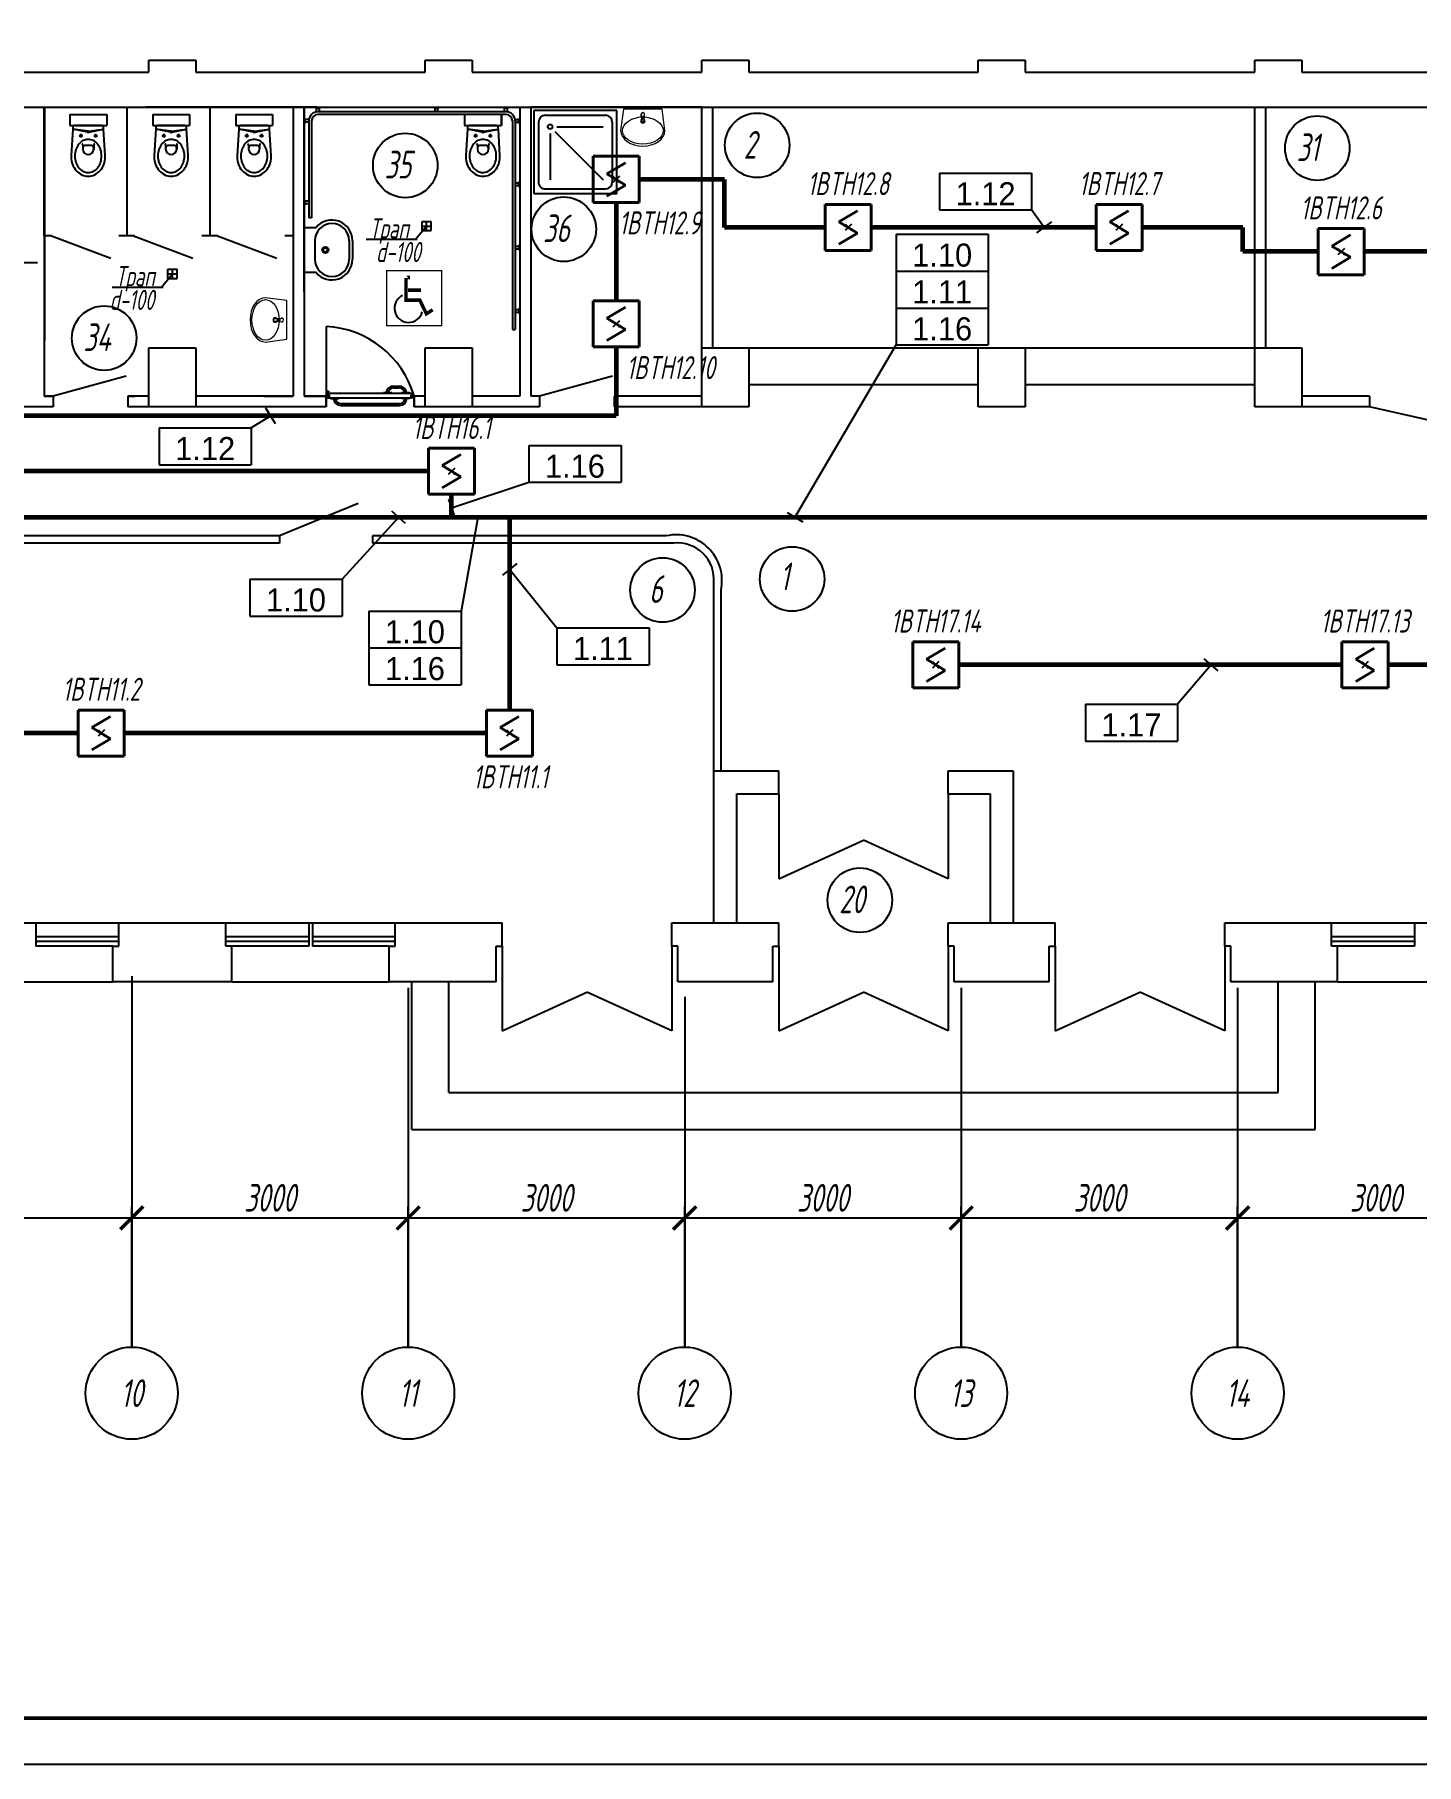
# Model space of a CAD drawing. Extents: x 0 to 1720, y -2086 to 3873.
# Drawn here: x 292.5 to 442.4, y -298 to -110.4 of the extents above; entities that cross this region are included whole.
import ezdxf
from ezdxf.enums import TextEntityAlignment as Align

# ---------------------------------------------------------------- set-up
doc = ezdxf.new("R2010")
doc.units = 0
for name, color, linetype in [('CONTORXXNP----00', 255, 'Continuous'), ('EL_DEVICE_NAME', 7, 'Continuous'), ('FORMAT', 134, 'Continuous'), ('OSI', 5, 'Continuous'), ('PLAN', 2, 'Continuous'), ('SYS_PIN', 7, 'Continuous')]:
    doc.layers.add(name, color=color, linetype=linetype)
doc.layers.add('EL_DEVICE', color=1, linetype='Continuous', lineweight=40)
doc.layers.add('EL_KABLE', color=9, linetype='Continuous', lineweight=60)
doc.styles.add('R2_5', font='romant.shx', dxfattribs={"width": 0.65, "oblique": 12, "height": 2.5})

# ---------------------------------------------------------------- blocks, each defined once
blk = doc.blocks.new('PS_DAT_SMOKE')
at = {"layer": 'EL_DEVICE'}
for p, q in [((-2.5, 2.5), (2.5, 2.5)), ((-2.5, -2.5), (-2.5, 2.5)), ((2.5, 2.5), (2.5, -2.5)), ((1.01, 1.81), (-1.01, 0.61)), ((-1.01, 0.61), (1.01, -0.61)), ((1.01, -0.61), (-1.01, -1.81)), ((2.5, -2.5), (-2.5, -2.5))]:
    blk.add_line(p, q, dxfattribs=at)
blk = doc.blocks.new('CONNECTOR_SQUARE')
at = {"layer": 'SYS_PIN'}
for p, q in [((-0.35, 0.35), (0.35, -0.35)), ((0.35, 0.35), (-0.35, -0.35))]:
    blk.add_line(p, q, dxfattribs=at)
blk = doc.blocks.new('PL_SHOWER_TRAY')
for p, q in [((0.45, 0.9), (-0.45, 0.9)), ((-0.45, 0.9), (-0.45, 0)), ((-0.4, 0.125), (-0.4, 0.775)), ((-0.325, 0.85), (0.325, 0.85)), ((0.4, 0.125), (0.4, 0.775)), ((0.45, 0), (0.45, 0.9)), ((-0.275, 0.25), (-0.275, 0.75)), ((-0.222, 0.228), (0.3, 0.75)), ((-0.45, 0), (0.45, 0)), ((-0.325, 0.05), (0.325, 0.05)), ((-0.2, 0.175), (0.3, 0.175))]:
    blk.add_line(p, q)
blk.add_circle((-0.275, 0.175), 0.025)
for centre, start, end in [((-0.325, 0.775), 90, 180), ((0.325, 0.775), 360, 90), ((-0.325, 0.125), 180, 270), ((0.325, 0.125), 270, 360)]:
    blk.add_arc(centre, 0.075, start, end)
blk = doc.blocks.new('раковина')
at = {"lineweight": 0}
for p, q in [((471040, 84579), (471009, 84347)), ((471459, 84579), (471040, 84579)), ((471040, 84578), (471040, 84578)), ((471067, 84429), (471094, 84451)), ((471094, 84451), (471127, 84470)), ((471127, 84470), (471165, 84483)), ((471165, 84483), (471207, 84492)), ((471207, 84492), (471250, 84495)), ((471231, 84521), (471231, 84525)), ((471233, 84489), (471231, 84521)), ((471236, 84481), (471241, 84439)), ((471239, 84502), (471261, 84502)), ((471239, 84502), (471261, 84502)), ((471239, 84490), (471239, 84502)), ((471250, 84495), (471293, 84492)), ((471259, 84439), (471264, 84481)), ((471261, 84502), (471261, 84490)), ((471267, 84489), (471269, 84521)), ((471269, 84521), (471269, 84525)), ((471293, 84492), (471334, 84483)), ((471334, 84483), (471372, 84470)), ((471372, 84470), (471405, 84451)), ((471405, 84451), (471433, 84429)), ((471489, 84347), (471459, 84579)), ((471459, 84578), (471459, 84578)), ((471009, 84347), (471014, 84314)), ((471014, 84314), (471028, 84283)), ((471028, 84283), (471050, 84253)), ((471029, 84347), (471034, 84376)), ((471034, 84318), (471029, 84347)), ((471034, 84376), (471046, 84404)), ((471046, 84291), (471034, 84318)), ((471046, 84404), (471067, 84429)), ((471067, 84265), (471046, 84291)), ((471050, 84253), (471080, 84228)), ((471094, 84243), (471067, 84265)), ((471433, 84265), (471405, 84243)), ((471420, 84228), (471449, 84253)), ((471433, 84429), (471453, 84404)), ((471453, 84291), (471433, 84265)), ((471449, 84253), (471472, 84283)), ((471453, 84404), (471466, 84376)), ((471466, 84318), (471453, 84291)), ((471466, 84376), (471469, 84347)), ((471469, 84347), (471466, 84318)), ((471472, 84283), (471485, 84314)), ((471485, 84314), (471489, 84347)), ((471080, 84228), (471116, 84207)), ((471127, 84225), (471094, 84243)), ((471116, 84207), (471158, 84191)), ((471165, 84211), (471127, 84225)), ((471158, 84191), (471203, 84182)), ((471207, 84203), (471165, 84211)), ((471203, 84182), (471250, 84179)), ((471250, 84200), (471207, 84203)), ((471293, 84203), (471250, 84200)), ((471250, 84179), (471297, 84182)), ((471334, 84211), (471293, 84203)), ((471297, 84182), (471342, 84191)), ((471372, 84225), (471334, 84211)), ((471342, 84191), (471383, 84207)), ((471405, 84243), (471372, 84225)), ((471383, 84207), (471420, 84228))]:
    blk.add_line(p, q, dxfattribs=at)
for centre, radius, start, end in [((471250, 84452), 24, 0, 180), ((471250, 84452), 24, 180, 0), ((471250, 84522), 20, 339.2856, 200.7144), ((471250, 84522), 19.2, 7.8374, 171.8967), ((471250, 84491), 16.9, 185.1696, 354.8304), ((471250, 84490), 16.9, 185.1696, 354.8304), ((471250, 84490), 10.9, 180, 0), ((471250, 84440), 8.95, 187.1389, 352.8611)]:
    blk.add_arc(centre, radius, start, end, dxfattribs=at)
blk = doc.blocks.new('SIMG011S')
for points in [[(0.299, -0.298, 0.015, 0.015, 0), (0.299, 0.298, 0.015, 0.015, 0), (-0.299, 0.298, 0.015, 0.015, 0), (-0.299, -0.298, 0.015, 0.015, 0)], [(-0.087, 0.225, 0.04, 0.04, 0), (-0.047, 0.225, 0.04, 0.04, 0)]]:
    blk.add_lwpolyline(points, format="xyseb", close=True)
for points in [[(-0.089, 0.221, 0.0375, 0.0375, 0), (-0.089, -0.021, 0.0375, 0.0375, 0), (0.061, -0.021, 0.0375, 0.0375, 0), (0.133, -0.17, 0.0375, 0.0375, 0), (0.2, -0.125, 0.0375, 0.0375, 0)], [(-0.067, 0.087, 0.0375, 0.0375, 0), (0.074, 0.087, 0.0375, 0.0375, 0)]]:
    blk.add_lwpolyline(points, format="xyseb")
blk.add_arc((-0.061, -0.109), 0.153, 116.1997, 345.0088)
at = {"layer": 'CONTORXXNP----00'}
blk.add_lwpolyline([(0.299, -0.298, 0.015, 0.015, 0), (0.299, 0.298, 0.015, 0.015, 0), (-0.299, 0.298, 0.015, 0.015, 0), (-0.299, -0.298, 0.015, 0.015, 0)], format="xyseb", close=True, dxfattribs=at)
blk = doc.blocks.new('_ArchTick')
blk.add_lwpolyline([(-0.5, -0.5, 0.15, 0.15, 0), (0.5, 0.5, 0.15, 0.15, 0)], format="xyseb")

msp = doc.modelspace()

# ---------------------------------------------------------------- linework, layer by layer
for p, q in [((390.65, -125.38), (400.65, -125.38)), ((390.65, -125.38), (390.65, -129.38)), ((400.65, -125.38), (400.65, -129.38)), ((390.65, -129.38), (400.65, -129.38)), ((402.02, -131.28), (400.65, -129.38)), ((401.21, -131.86), (402.83, -130.69)), ((385.94, -132.03), (395.94, -132.03)), ((385.94, -132.03), (385.94, -144.03)), ((395.94, -132.03), (395.94, -144.03)), ((385.94, -136.03), (395.94, -136.03)), ((385.94, -140.03), (395.94, -140.03)), ((374.97, -162.73), (385.94, -144.03)), ((385.94, -144.03), (395.94, -144.03)), ((318.08, -151.73), (315.97, -153.02)), ((318.61, -152.58), (317.56, -150.88)), ((305.97, -153.02), (315.97, -153.02)), ((305.97, -153.02), (305.97, -157.02)), ((315.97, -153.02), (315.97, -157.02)), ((346.09, -154.93), (356.09, -154.93)), ((346.09, -154.93), (346.09, -158.93)), ((356.09, -154.93), (356.09, -158.93)), ((305.97, -157.02), (315.97, -157.02)), ((337.7, -161.71), (346.09, -158.93)), ((346.09, -158.93), (356.09, -158.93)), ((337.39, -160.76), (338.02, -162.66)), ((331.96, -162.73), (325.82, -169.44)), ((332.7, -163.4), (331.23, -162.05)), ((340.55, -162.73), (338.73, -172.89)), ((341.53, -162.91), (339.56, -162.55)), ((374.11, -162.22), (375.83, -163.23)), ((344.77, -167.73), (343.22, -168.99)), ((344, -168.36), (349.13, -174.71)), ((315.82, -169.44), (325.82, -169.44)), ((315.82, -169.44), (315.82, -173.44)), ((325.82, -169.44), (325.82, -173.44)), ((315.82, -173.44), (325.82, -173.44)), ((328.73, -172.89), (338.73, -172.89)), ((328.73, -172.89), (328.73, -180.89)), ((338.73, -172.89), (338.73, -180.89)), ((349.13, -174.71), (359.13, -174.71)), ((349.13, -174.71), (349.13, -178.71)), ((359.13, -174.71), (359.13, -178.71)), ((328.73, -176.89), (338.73, -176.89)), ((420.89, -179.38), (419.37, -178.08)), ((349.13, -178.71), (359.13, -178.71)), ((420.13, -178.73), (416.48, -183)), ((328.73, -180.89), (338.73, -180.89)), ((406.48, -183), (416.48, -183)), ((406.48, -183), (406.48, -187)), ((416.48, -183), (416.48, -187)), ((406.48, -187), (416.48, -187))]:
    msp.add_line(p, q)
at = {"layer": 'EL_KABLE'}
for p, q in [((367.31, -126.07), (358.07, -126.07)), ((367.31, -131.28), (367.31, -126.07)), ((355.57, -128.57), (355.57, -139.25)), ((378.25, -131.28), (367.31, -131.28)), ((407.65, -131.28), (383.25, -131.28)), ((423.58, -131.28), (412.65, -131.28)), ((423.58, -133.91), (423.58, -131.28)), ((431.73, -133.91), (423.58, -133.91)), ((448.07, -133.91), (436.73, -133.91)), ((355.57, -144.25), (355.57, -151.73)), ((355.57, -151.73), (264.35, -151.73)), ((335.2, -157.73), (281.71, -157.73)), ((337.7, -162.73), (337.7, -160.23)), ((1157, -162.73), (159.5, -162.73)), ((1157, -162.73), (337.7, -162.73)), ((1157, -162.73), (344, -162.73)), ((344, -162.73), (344, -183.63)), ((434.32, -178.73), (392.74, -178.73)), ((459.11, -178.73), (439.32, -178.73)), ((297.19, -186.13), (279.43, -186.13)), ((341.5, -186.13), (302.19, -186.13))]:
    msp.add_line(p, q, dxfattribs=at)
at = {"layer": 'FORMAT'}
msp.add_lwpolyline([(0, -1), (1720.39, -1), (1720.39, -298), (0, -298)], close=True, dxfattribs=at)
at = {"layer": 'FORMAT', "lineweight": 50}
msp.add_lwpolyline([(20, -293), (20, -6), (1715.39, -6), (1715.39, -293)], close=True, dxfattribs=at)
at = {"layer": 'OSI'}
for p, q in [((303, -212.5), (303, -239.98)), ((303, -213.13), (303, -252.73)), ((303, -213.75), (303, -239.98)), ((333, -213.75), (333, -239.98)), ((393, -213.75), (393, -239.98)), ((393, -213.75), (393, -239.98)), ((423, -213.75), (423, -239.98)), ((333, -215.35), (333, -239.98)), ((363, -214.73), (363, -239.98)), ((363, -215.35), (363, -239.98)), ((423, -215.35), (423, -239.98)), ((333, -229.13), (333, -252.73)), ((363, -229.13), (363, -252.73)), ((393, -229.13), (393, -252.73)), ((423, -229.13), (423, -252.73)), ((271, -238.73), (305, -238.73)), ((301, -238.73), (335, -238.73)), ((331, -238.73), (365, -238.73)), ((361, -238.73), (395, -238.73)), ((391, -238.73), (425, -238.73)), ((421, -238.73), (455, -238.73))]:
    msp.add_line(p, q, dxfattribs=at)
at = {"layer": 'OSI', "lineweight": 25}
for p, q in [((303, -252.73), (303, -237.48)), ((303, -252.73), (303, -237.48)), ((333, -252.73), (333, -237.48)), ((333, -252.73), (333, -237.48)), ((363, -252.73), (363, -237.48)), ((363, -252.73), (363, -237.48)), ((393, -252.73), (393, -237.48)), ((393, -252.73), (393, -237.48)), ((423, -252.73), (423, -237.48)), ((423, -252.73), (423, -237.48))]:
    msp.add_line(p, q, dxfattribs=at)
for centre in [(303, -257.73), (333, -257.73), (363, -257.73), (393, -257.73), (423, -257.73)]:
    msp.add_circle(centre, 5, dxfattribs=at)
at = {"layer": 'PLAN'}
for p, q in [((279.95, -114.43), (304.85, -114.43)), ((304.85, -113.13), (309.95, -113.13)), ((304.85, -114.43), (304.85, -113.13)), ((309.95, -113.13), (309.95, -114.43)), ((309.95, -114.43), (334.85, -114.43)), ((334.85, -113.13), (339.95, -113.13)), ((334.85, -114.43), (334.85, -113.13)), ((339.95, -113.13), (339.95, -114.43)), ((339.95, -114.43), (364.85, -114.43)), ((364.85, -113.13), (369.95, -113.13)), ((364.85, -114.43), (364.85, -113.13)), ((369.95, -113.13), (369.95, -114.43)), ((369.95, -114.43), (394.85, -114.43)), ((394.85, -113.13), (399.95, -113.13)), ((394.85, -114.43), (394.85, -113.13)), ((399.95, -113.13), (399.95, -114.43)), ((399.95, -114.43), (424.85, -114.43)), ((424.85, -113.13), (429.95, -113.13)), ((424.85, -114.43), (424.85, -113.13)), ((429.95, -113.13), (429.95, -114.43)), ((429.95, -114.43), (454.85, -114.43)), ((249.95, -118.23), (549.4, -118.23)), ((279.95, -118.23), (303.35, -118.23)), ((291.6, -118.23), (303.35, -118.23)), ((293.51, -118.23), (293.51, -149.6)), ((293.51, -132.21), (293.51, -118.23)), ((293.52, -118.23), (293.52, -143.53)), ((296.28, -119.03), (296.28, -120.23)), ((296.28, -119.03), (296.28, -120.23)), ((296.28, -119.03), (300.28, -119.03)), ((300.28, -119.03), (300.28, -120.23)), ((300.28, -119.03), (300.28, -120.23)), ((302.51, -118.23), (320.51, -118.23)), ((302.51, -132.21), (302.51, -118.23)), ((323.09, -118.23), (304.54, -118.23)), ((305.28, -119.03), (305.28, -120.23)), ((305.28, -119.03), (305.28, -120.23)), ((305.28, -119.03), (309.28, -119.03)), ((309.28, -119.03), (309.28, -120.23)), ((309.28, -119.03), (309.28, -120.23)), ((311.51, -132.21), (311.51, -118.23)), ((314.28, -119.03), (314.28, -120.23)), ((314.28, -119.03), (314.28, -120.23)), ((314.28, -119.03), (318.28, -119.03)), ((318.28, -119.03), (318.28, -120.23)), ((318.28, -119.03), (318.28, -120.23)), ((320.51, -118.23), (320.51, -149.6)), ((321.71, -118.23), (345.11, -118.23)), ((321.71, -118.23), (327.24, -118.23)), ((321.71, -138.23), (321.71, -118.23)), ((321.71, -118.23), (321.71, -149.6)), ((321.81, -119.48), (321.71, -119.48)), ((321.81, -119.98), (321.71, -119.98)), ((321.81, -119.98), (321.81, -119.48)), ((322.22, -119.58), (321.81, -119.58)), ((322.21, -119.88), (321.81, -119.88)), ((322.21, -119.73), (322.21, -130.23)), ((322.51, -119.73), (322.51, -130.23)), ((322.96, -118.33), (322.96, -118.23)), ((322.96, -118.33), (323.46, -118.33)), ((323.06, -118.73), (323.06, -118.33)), ((327.24, -118.73), (323.21, -118.73)), ((327.24, -119.03), (323.21, -119.03)), ((323.36, -118.73), (323.36, -118.33)), ((323.46, -118.33), (323.46, -118.23)), ((343.61, -118.73), (327.24, -118.73)), ((343.61, -119.03), (327.24, -119.03)), ((333.36, -118.23), (345.11, -118.23)), ((335.83, -118.33), (335.83, -118.23)), ((335.83, -118.33), (336.33, -118.33)), ((335.93, -118.73), (335.93, -118.33)), ((336.23, -118.73), (336.23, -118.33)), ((336.33, -118.33), (336.33, -118.23)), ((339.11, -119.03), (339.11, -120.23)), ((339.11, -119.03), (339.11, -120.23)), ((343.1, -119.03), (343.1, -120.23)), ((343.11, -119.03), (343.11, -120.23)), ((343.36, -118.33), (343.36, -118.23)), ((343.86, -118.33), (343.36, -118.33)), ((343.46, -118.73), (343.46, -118.33)), ((343.76, -118.73), (343.76, -118.33)), ((343.86, -118.33), (343.86, -118.23)), ((344.31, -119.73), (344.31, -128.25)), ((344.59, -119.58), (345.01, -119.58)), ((344.61, -119.73), (344.61, -128.25)), ((344.61, -119.88), (345.01, -119.88)), ((345.01, -119.48), (345.11, -119.48)), ((345.01, -119.98), (345.01, -119.48)), ((345.01, -119.98), (345.11, -119.98)), ((345.11, -118.23), (345.11, -149.6)), ((345.11, -118.23), (345.11, -128.23)), ((346.3, -118.23), (346.3, -149.6)), ((346.3, -118.23), (346.3, -129.68)), ((364.85, -118.23), (346.3, -118.23)), ((346.3, -118.23), (346.3, -149.6)), ((364.85, -144.33), (364.85, -118.23)), ((366.05, -144.33), (366.05, -118.23)), ((424.85, -144.33), (424.85, -118.23)), ((426.05, -144.33), (426.05, -118.23)), ((296.28, -120.23), (300.28, -120.23)), ((296.28, -120.23), (300.28, -120.23)), ((296.61, -120.61), (296.43, -123.49)), ((296.62, -120.42), (296.61, -120.61)), ((298.21, -120.96), (296.62, -120.63)), ((298.26, -120.83), (296.62, -120.63)), ((299.74, -120.23), (296.82, -120.23)), ((297.68, -121.33), (297.28, -121.33)), ((297.48, -121.13), (297.48, -121.53)), ((298.3, -120.83), (299.94, -120.63)), ((298.35, -120.96), (299.95, -120.63)), ((298.88, -121.33), (299.28, -121.33)), ((299.08, -121.13), (299.08, -121.53)), ((299.95, -120.61), (299.94, -120.42)), ((300.13, -123.49), (299.95, -120.61)), ((305.28, -120.23), (309.28, -120.23)), ((305.28, -120.23), (309.28, -120.23)), ((305.61, -120.61), (305.43, -123.49)), ((305.62, -120.42), (305.61, -120.61)), ((307.21, -120.96), (305.62, -120.63)), ((307.26, -120.83), (305.62, -120.63)), ((308.74, -120.23), (305.82, -120.23)), ((306.68, -121.33), (306.28, -121.33)), ((306.48, -121.13), (306.48, -121.53)), ((307.3, -120.83), (308.94, -120.63)), ((307.35, -120.96), (308.95, -120.63)), ((307.88, -121.33), (308.28, -121.33)), ((308.08, -121.13), (308.08, -121.53)), ((308.95, -120.61), (308.94, -120.42)), ((309.13, -123.49), (308.95, -120.61)), ((314.28, -120.23), (318.28, -120.23)), ((314.28, -120.23), (318.28, -120.23)), ((314.61, -120.61), (314.43, -123.49)), ((314.62, -120.42), (314.61, -120.61)), ((316.21, -120.96), (314.62, -120.63)), ((316.26, -120.83), (314.62, -120.63)), ((317.74, -120.23), (314.82, -120.23)), ((315.68, -121.33), (315.28, -121.33)), ((315.48, -121.13), (315.48, -121.53)), ((316.3, -120.83), (317.94, -120.63)), ((316.35, -120.96), (317.95, -120.63)), ((316.88, -121.33), (317.28, -121.33)), ((317.08, -121.13), (317.08, -121.53)), ((317.95, -120.61), (317.94, -120.42)), ((318.13, -123.49), (317.95, -120.61)), ((339.11, -120.23), (343.11, -120.23)), ((339.11, -120.23), (343.11, -120.23)), ((339.43, -120.61), (339.26, -123.49)), ((339.44, -120.42), (339.43, -120.61)), ((341.04, -120.96), (339.45, -120.63)), ((341.08, -120.83), (339.45, -120.63)), ((342.57, -120.23), (339.64, -120.23)), ((340.51, -121.33), (340.11, -121.33)), ((340.31, -121.13), (340.31, -121.53)), ((341.13, -120.83), (342.76, -120.63)), ((341.18, -120.96), (342.78, -120.63)), ((341.71, -121.33), (342.11, -121.33)), ((341.91, -121.13), (341.91, -121.53)), ((342.78, -120.61), (342.77, -120.42)), ((342.95, -123.49), (342.78, -120.61)), ((297.68, -122.33), (297.68, -122.68)), ((297.68, -122.68), (297.68, -122.78)), ((298.58, -122.38), (297.98, -122.38)), ((298.88, -122.33), (298.88, -122.68)), ((298.88, -122.68), (298.88, -122.78)), ((306.68, -122.33), (306.68, -122.68)), ((306.68, -122.68), (306.68, -122.78)), ((307.58, -122.38), (306.98, -122.38)), ((307.88, -122.33), (307.88, -122.68)), ((307.88, -122.68), (307.88, -122.78)), ((315.68, -122.33), (315.68, -122.68)), ((315.68, -122.68), (315.68, -122.78)), ((316.58, -122.38), (315.98, -122.38)), ((316.88, -122.33), (316.88, -122.68)), ((316.88, -122.68), (316.88, -122.78)), ((340.51, -122.33), (340.51, -122.68)), ((340.51, -122.68), (340.51, -122.78)), ((341.41, -122.38), (340.81, -122.38)), ((341.71, -122.33), (341.71, -122.68)), ((341.71, -122.68), (341.71, -122.78)), ((344.31, -126.6), (344.31, -142.35)), ((344.59, -126.45), (345.01, -126.45)), ((344.61, -126.45), (345.01, -126.45)), ((344.61, -126.6), (344.61, -142.35)), ((344.61, -126.75), (345.01, -126.75)), ((344.61, -126.75), (345.01, -126.75)), ((345.01, -126.35), (345.11, -126.35)), ((345.01, -126.35), (345.01, -126.85)), ((345.01, -126.35), (345.11, -126.35)), ((345.01, -126.85), (345.01, -126.35)), ((345.01, -126.85), (345.11, -126.85)), ((345.01, -126.85), (345.11, -126.85)), ((321.81, -128.33), (321.71, -128.33)), ((321.81, -128.83), (321.71, -128.83)), ((321.81, -128.83), (321.81, -128.33)), ((322.21, -128.43), (321.81, -128.43)), ((322.21, -128.73), (321.81, -128.73)), ((321.71, -136.18), (321.71, -131.28)), ((321.71, -131.28), (323, -131.28)), ((322.51, -130.23), (322.21, -130.23)), ((333.8, -132.56), (334.97, -131.16)), ((334.5, -131.63), (334.5, -130.63)), ((334.5, -130.63), (335.5, -130.63)), ((334.5, -131.13), (335.5, -131.13)), ((335, -131.63), (335, -130.63)), ((335.5, -131.63), (335.5, -130.63)), ((294.3, -132.21), (293.51, -132.21)), ((294.3, -132.21), (300.73, -134.61)), ((302.5, -132.21), (301.6, -132.21)), ((303.3, -132.21), (301.7, -132.21)), ((303.2, -132.21), (309.63, -134.61)), ((311.5, -132.21), (310.6, -132.21)), ((312.3, -132.21), (310.7, -132.21)), ((312.3, -132.21), (318.73, -134.61)), ((320.5, -132.21), (319.6, -132.21)), ((322.89, -134.74), (322.89, -132.72)), ((326.58, -132.72), (326.58, -134.74)), ((326.96, -132.73), (326.96, -134.73)), ((328.43, -132.56), (333.98, -132.56)), ((334.5, -131.63), (335.5, -131.63)), ((287.24, -135.07), (292.79, -135.07)), ((344.61, -133.32), (345.01, -133.32)), ((344.61, -133.62), (345.01, -133.62)), ((345.01, -133.22), (345.11, -133.22)), ((345.01, -133.22), (345.01, -133.72)), ((345.01, -133.72), (345.11, -133.72)), ((306.23, -137.76), (307.4, -136.35)), ((306.93, -136.82), (306.93, -135.82)), ((306.93, -135.82), (307.93, -135.82)), ((306.93, -136.32), (307.93, -136.32)), ((306.93, -136.82), (307.93, -136.82)), ((307.43, -136.82), (307.43, -135.82)), ((307.93, -136.82), (307.93, -135.82)), ((323, -136.18), (321.71, -136.18)), ((300.86, -137.76), (306.41, -137.76)), ((344.61, -140.19), (345.01, -140.19)), ((344.61, -140.49), (345.01, -140.49)), ((345.01, -140.09), (345.11, -140.09)), ((345.01, -140.09), (345.01, -140.59)), ((345.01, -140.59), (345.11, -140.59)), ((324.09, -142.02), (324.1, -149.48)), ((344.31, -142.35), (344.61, -142.35)), ((304.85, -150.73), (304.85, -144.33)), ((304.85, -144.33), (309.95, -144.33)), ((309.95, -144.33), (309.95, -150.73)), ((334.85, -150.73), (334.85, -144.33)), ((334.85, -144.33), (339.95, -144.33)), ((339.95, -144.33), (339.95, -150.73)), ((339.95, -144.33), (339.95, -145.46)), ((364.85, -150.73), (364.85, -144.33)), ((364.85, -144.33), (369.95, -144.33)), ((366.05, -144.33), (424.85, -144.33)), ((369.95, -144.33), (369.95, -150.73)), ((394.85, -150.73), (394.85, -144.33)), ((394.85, -144.33), (399.95, -144.33)), ((399.95, -144.33), (399.95, -150.73)), ((424.85, -150.73), (424.85, -144.33)), ((424.85, -144.33), (429.95, -144.33)), ((429.95, -144.33), (429.95, -150.73)), ((302.38, -147.4), (294.47, -149.6)), ((355.17, -147.4), (347.26, -149.6)), ((294.47, -149.6), (293.51, -149.6)), ((293.51, -149.6), (294.47, -149.6)), ((294.47, -149.6), (294.47, -150.73)), ((304.85, -149.6), (302.57, -149.6)), ((302.57, -149.6), (303.35, -149.6)), ((302.57, -149.6), (302.57, -150.73)), ((320.51, -149.6), (309.95, -149.6)), ((317.34, -149.6), (320.51, -149.6)), ((320.51, -149.6), (317.69, -149.6)), ((324.1, -149.6), (321.71, -149.6)), ((321.71, -149.6), (324.1, -149.6)), ((324.1, -150.68), (324.1, -149.48)), ((324.1, -150.68), (324.1, -149.48)), ((324.1, -149.53), (324.1, -149.78)), ((324.1, -149.53), (324.1, -149.78)), ((324.32, -149.53), (324.1, -149.53)), ((324.1, -149.53), (324.1, -150.66)), ((324.1, -149.53), (324.1, -150.66)), ((324.1, -149.6), (324.1, -150.73)), ((324.1, -150.73), (324.1, -149.61)), ((324.1, -149.72), (324.32, -149.72)), ((324.1, -149.78), (324.37, -149.78)), ((324.25, -149.47), (324.25, -149.28)), ((324.37, -149.47), (324.25, -149.47)), ((333.45, -149.28), (324.29, -149.28)), ((324.29, -149.28), (324.29, -149.43)), ((324.29, -149.43), (324.41, -149.43)), ((324.32, -149.72), (324.32, -149.53)), ((324.37, -149.78), (324.37, -149.47)), ((324.41, -149.43), (324.41, -149.78)), ((324.41, -149.78), (333.33, -149.78)), ((324.58, -149.83), (324.58, -149.78)), ((324.58, -149.83), (325.48, -149.83)), ((325.48, -149.83), (325.48, -149.78)), ((330.31, -149.28), (330.31, -149.23)), ((331.21, -149.23), (330.31, -149.23)), ((331.21, -149.28), (331.21, -149.23)), ((331.41, -148.49), (332.02, -148.49)), ((331.41, -148.69), (332.02, -148.69)), ((333.17, -149.23), (332.27, -149.23)), ((332.27, -149.28), (332.27, -149.23)), ((332.27, -149.83), (332.27, -149.78)), ((333.17, -149.83), (332.27, -149.83)), ((333.17, -149.28), (333.17, -149.23)), ((333.17, -149.83), (333.17, -149.78)), ((333.33, -149.78), (333.33, -149.43)), ((333.33, -149.43), (333.45, -149.43)), ((333.37, -149.78), (333.37, -149.47)), ((333.37, -149.47), (333.49, -149.47)), ((333.65, -149.78), (333.37, -149.78)), ((333.42, -149.72), (333.42, -149.53)), ((333.42, -149.53), (333.65, -149.53)), ((333.65, -149.72), (333.42, -149.72)), ((333.45, -149.43), (333.45, -149.28)), ((333.49, -149.47), (333.49, -149.28)), ((333.64, -149.53), (333.64, -150.73)), ((333.64, -150.68), (333.64, -149.55)), ((334.85, -149.6), (333.64, -149.6)), ((333.64, -150.73), (333.64, -149.6)), ((333.64, -149.6), (333.64, -150.73)), ((333.65, -149.53), (333.65, -149.78)), ((345.11, -149.6), (339.95, -149.6)), ((347.26, -149.6), (346.3, -149.6)), ((347.26, -149.6), (347.26, -150.73)), ((364.85, -149.6), (355.36, -149.6)), ((355.36, -149.6), (355.36, -150.73)), ((369.95, -148.33), (394.85, -148.33)), ((399.95, -148.33), (424.85, -148.33)), ((437.3, -149.6), (429.95, -149.6)), ((437.3, -149.6), (437.3, -150.73)), ((294.47, -150.73), (286.71, -150.73)), ((304.85, -150.73), (302.57, -150.73)), ((309.95, -150.73), (304.85, -150.73)), ((324.1, -150.73), (309.95, -150.73)), ((325.68, -150.38), (332.07, -150.38)), ((325.68, -150.58), (332.07, -150.58)), ((339.95, -150.73), (333.64, -150.73)), ((347.26, -150.73), (339.95, -150.73)), ((364.85, -150.73), (355.36, -150.73)), ((369.95, -150.73), (364.85, -150.73)), ((399.95, -150.73), (394.85, -150.73)), ((429.95, -150.73), (424.85, -150.73)), ((437.3, -150.73), (429.95, -150.73)), ((448.75, -153.31), (437.3, -150.73)), ((327.56, -161.23), (319.04, -164.73)), ((319.04, -164.73), (246.15, -164.73)), ((319.04, -164.73), (319.04, -165.53)), ((351.25, -164.73), (329.14, -164.73)), ((329.14, -164.73), (329.14, -165.53)), ((361, -164.73), (351.25, -164.73)), ((319.04, -165.53), (249.95, -165.53)), ((351.25, -165.53), (329.14, -165.53)), ((361.8, -165.53), (351.25, -165.53)), ((366.15, -206.73), (366.15, -169.83)), ((366.95, -190.23), (366.95, -170.62)), ((366.15, -190.23), (373.2, -190.23)), ((373.2, -192.73), (373.2, -190.23)), ((391.6, -190.23), (398.65, -190.23)), ((391.6, -192.73), (391.6, -190.23)), ((398.65, -190.23), (398.65, -206.73)), ((368.65, -206.73), (368.65, -192.73)), ((368.65, -192.73), (373.2, -192.73)), ((373.2, -192.73), (373.2, -201.93)), ((391.6, -192.73), (396.15, -192.73)), ((391.6, -192.73), (391.6, -201.93)), ((396.15, -192.73), (396.15, -206.73)), ((373.2, -201.93), (382.4, -197.73)), ((391.6, -201.93), (382.4, -197.73)), ((283.2, -206.73), (301.6, -206.73)), ((292.6, -206.73), (292.6, -209.23)), ((301.6, -208.23), (292.6, -208.23)), ((301.6, -206.73), (313.2, -206.73)), ((301.6, -209.23), (301.6, -206.73)), ((313.2, -209.23), (313.2, -206.73)), ((313.2, -206.73), (331.6, -206.73)), ((322.2, -208.23), (313.2, -208.23)), ((322.2, -206.73), (322.2, -209.23)), ((322.6, -206.73), (322.6, -209.23)), ((331.6, -208.23), (322.6, -208.23)), ((331.6, -206.73), (343.2, -206.73)), ((331.6, -209.23), (331.6, -206.73)), ((343.2, -209.23), (343.2, -206.73)), ((361.6, -206.73), (373.2, -206.73)), ((361.6, -209.23), (361.6, -206.73)), ((373.2, -209.23), (373.2, -206.73)), ((391.6, -206.73), (403.2, -206.73)), ((391.6, -209.23), (391.6, -206.73)), ((403.2, -209.23), (403.2, -206.73)), ((421.6, -206.73), (433.2, -206.73)), ((421.6, -209.23), (421.6, -206.73)), ((433.2, -209.23), (433.2, -206.73)), ((433.2, -206.73), (451.6, -206.73)), ((442.2, -208.23), (433.2, -208.23)), ((442.2, -206.73), (442.2, -209.23)), ((301.6, -208.73), (292.6, -208.73)), ((300.95, -209.23), (292.6, -209.23)), ((300.95, -213.13), (300.95, -209.23)), ((300.95, -209.23), (301.6, -209.23)), ((322.2, -208.73), (313.2, -208.73)), ((313.85, -209.23), (313.2, -209.23)), ((313.85, -213.13), (313.85, -209.23)), ((322.2, -209.23), (313.85, -209.23)), ((331.6, -208.73), (322.6, -208.73)), ((330.95, -209.23), (322.6, -209.23)), ((330.95, -213.13), (330.95, -209.23)), ((330.95, -209.23), (331.6, -209.23)), ((342.55, -213.13), (342.55, -209.23)), ((342.55, -209.23), (343.2, -209.23)), ((343.2, -209.23), (343.2, -218.43)), ((362.25, -209.23), (361.6, -209.23)), ((361.6, -209.23), (361.6, -218.43)), ((362.25, -213.13), (362.25, -209.23)), ((372.55, -213.13), (372.55, -209.23)), ((372.55, -209.23), (373.2, -209.23)), ((373.2, -209.23), (373.2, -218.43)), ((392.25, -209.23), (391.6, -209.23)), ((391.6, -209.23), (391.6, -218.43)), ((392.25, -213.13), (392.25, -209.23)), ((402.55, -213.13), (402.55, -209.23)), ((402.55, -209.23), (403.2, -209.23)), ((403.2, -209.23), (403.2, -218.43)), ((422.25, -209.23), (421.6, -209.23)), ((421.6, -209.23), (421.6, -218.43)), ((422.25, -213.13), (422.25, -209.23)), ((442.2, -208.73), (433.2, -208.73)), ((433.85, -209.23), (433.2, -209.23)), ((433.85, -213.13), (433.85, -209.23)), ((442.2, -209.23), (433.85, -209.23)), ((283.85, -213.13), (300.95, -213.13)), ((313.85, -213.13), (300.95, -213.13)), ((313.85, -213.13), (330.95, -213.13)), ((342.55, -213.13), (330.95, -213.13)), ((333.4, -229.13), (333.4, -213.13)), ((337.4, -225.13), (337.4, -213.13)), ((372.55, -213.13), (362.25, -213.13)), ((402.55, -213.13), (392.25, -213.13)), ((433.85, -213.13), (422.25, -213.13)), ((427.4, -225.13), (427.4, -213.13)), ((431.4, -229.13), (431.4, -213.13)), ((433.85, -213.13), (450.95, -213.13)), ((343.2, -218.43), (352.4, -214.23)), ((361.6, -218.43), (352.4, -214.23)), ((373.2, -218.43), (382.4, -214.23)), ((391.6, -218.43), (382.4, -214.23)), ((403.2, -218.43), (412.4, -214.23)), ((421.6, -218.43), (412.4, -214.23)), ((337.4, -225.13), (427.4, -225.13)), ((333.4, -229.13), (431.4, -229.13))]:
    msp.add_line(p, q, dxfattribs=at)
for centre, radius in [((370.87, -122.37), 3.5), ((431.65, -122.68), 3.5), ((297.48, -121.33), 0.1), ((299.08, -121.33), 0.1), ((306.48, -121.33), 0.1), ((308.08, -121.33), 0.1), ((315.48, -121.33), 0.1), ((317.08, -121.33), 0.1), ((332.68, -124.56), 3.5), ((340.31, -121.33), 0.1), ((341.91, -121.33), 0.1), ((349.88, -131.48), 3.5), ((324.01, -133.73), 0.33), ((324.01, -133.73), 0.23), ((300.01, -143.29), 3.5), ((324.27, -149.15), 0.1), ((324.27, -149.15), 0.05), ((374.66, -169.42), 3.5), ((360.6, -170.61), 3.5), ((382.01, -204.26), 3.5)]:
    msp.add_circle(centre, radius, dxfattribs=at)
for centre, radius, start, end in [((323.21, -119.73), 1, 90, 180), ((323.21, -119.73), 0.7, 90, 180), ((343.61, -119.73), 1, 0, 90), ((343.61, -119.73), 0.7, 0, 90), ((296.63, -120.61), 0.0186, 176.5615, 258.1909), ((296.82, -120.43), 0.2, 90, 176.5615), ((298.43, -123.21), 1.52, 117.2121, 141.1466), ((298.28, -122.91), 1.18, 90, 117.2121), ((298.28, -120.63), 0.343, 258.1909, 281.8091), ((298.28, -120.63), 0.199, 263.1871, 276.8129), ((298.28, -122.91), 1.18, 62.7879, 90), ((298.13, -123.21), 1.52, 38.8534, 62.7879), ((299.74, -120.43), 0.2, 3.4385, 90), ((299.93, -120.61), 0.0186, 281.8091, 3.4385), ((305.63, -120.61), 0.0186, 176.5615, 258.1909), ((305.82, -120.43), 0.2, 90, 176.5615), ((307.43, -123.21), 1.52, 117.2121, 141.1466), ((307.28, -122.91), 1.18, 90, 117.2121), ((307.28, -120.63), 0.343, 258.1909, 281.8091), ((307.28, -120.63), 0.199, 263.1871, 276.8129), ((307.28, -122.91), 1.18, 62.7879, 90), ((307.13, -123.21), 1.52, 38.8534, 62.7879), ((308.74, -120.43), 0.2, 3.4385, 90), ((308.93, -120.61), 0.0186, 281.8091, 3.4385), ((314.63, -120.61), 0.0186, 176.5615, 258.1909), ((314.82, -120.43), 0.2, 90, 176.5615), ((316.43, -123.21), 1.52, 117.2121, 141.1466), ((316.28, -122.91), 1.18, 90, 117.2121), ((316.28, -120.63), 0.343, 258.1909, 281.8091), ((316.28, -120.63), 0.199, 263.1871, 276.8129), ((316.28, -122.91), 1.18, 62.7879, 90), ((316.13, -123.21), 1.52, 38.8534, 62.7879), ((317.74, -120.43), 0.2, 3.4385, 90), ((317.93, -120.61), 0.0186, 281.8091, 3.4385), ((339.45, -120.61), 0.0186, 176.5615, 258.1909), ((339.64, -120.43), 0.2, 90, 176.5615), ((341.26, -123.21), 1.52, 117.2121, 141.1466), ((341.11, -122.91), 1.18, 90, 117.2121), ((341.11, -120.63), 0.343, 258.1909, 281.8091), ((341.11, -120.63), 0.199, 263.1871, 276.8129), ((341.11, -122.91), 1.18, 62.7879, 90), ((340.95, -123.21), 1.52, 38.8534, 62.7879), ((342.57, -120.43), 0.2, 3.4385, 90), ((342.76, -120.61), 0.0186, 281.8091, 3.4385), ((298.81, -123.63), 2.38, 176.5615, 180), ((298.81, -123.63), 2.38, 180, 200.0471), ((299.06, -123.53), 2.23, 161.5476, 180), ((299.06, -123.53), 2.23, 180, 198.4524), ((298.68, -123.4), 1.83, 141.1466, 161.5476), ((297.58, -122.33), 0.1, 0, 90), ((297.98, -122.68), 0.3, 90, 180), ((298.28, -122.78), 0.6, 180, 0), ((298.58, -122.68), 0.3, 0, 90), ((298.98, -122.33), 0.1, 90, 180), ((297.88, -123.4), 1.83, 18.4524, 38.8534), ((297.5, -123.53), 2.23, 0, 18.4524), ((297.5, -123.53), 2.23, 341.5476, 360), ((297.75, -123.63), 2.38, 339.9529, 360), ((297.75, -123.63), 2.38, 360, 3.4385), ((307.81, -123.63), 2.38, 176.5615, 180), ((307.81, -123.63), 2.38, 180, 200.0471), ((308.06, -123.53), 2.23, 161.5476, 180), ((308.06, -123.53), 2.23, 180, 198.4524), ((307.68, -123.4), 1.83, 141.1466, 161.5476), ((306.58, -122.33), 0.1, 0, 90), ((306.98, -122.68), 0.3, 90, 180), ((307.28, -122.78), 0.6, 180, 0), ((307.58, -122.68), 0.3, 0, 90), ((307.98, -122.33), 0.1, 90, 180), ((306.88, -123.4), 1.83, 18.4524, 38.8534), ((306.5, -123.53), 2.23, 0, 18.4524), ((306.5, -123.53), 2.23, 341.5476, 360), ((306.75, -123.63), 2.38, 339.9529, 360), ((306.75, -123.63), 2.38, 360, 3.4385), ((316.81, -123.63), 2.38, 176.5615, 180), ((316.81, -123.63), 2.38, 180, 200.0471), ((317.06, -123.53), 2.23, 161.5476, 180), ((317.06, -123.53), 2.23, 180, 198.4524), ((316.68, -123.4), 1.83, 141.1466, 161.5476), ((315.58, -122.33), 0.1, 0, 90), ((315.98, -122.68), 0.3, 90, 180), ((316.28, -122.78), 0.6, 180, 0), ((316.58, -122.68), 0.3, 0, 90), ((316.98, -122.33), 0.1, 90, 180), ((315.88, -123.4), 1.83, 18.4524, 38.8534), ((315.5, -123.53), 2.23, 0, 18.4524), ((315.5, -123.53), 2.23, 341.5476, 360), ((315.75, -123.63), 2.38, 339.9529, 360), ((315.75, -123.63), 2.38, 360, 3.4385), ((341.63, -123.63), 2.38, 176.5615, 180), ((341.63, -123.63), 2.38, 180, 200.0471), ((341.88, -123.53), 2.23, 161.5476, 180), ((341.88, -123.53), 2.23, 180, 198.4524), ((341.5, -123.4), 1.83, 141.1466, 161.5476), ((340.41, -122.33), 0.1, 0, 90), ((340.81, -122.68), 0.3, 90, 180), ((341.11, -122.78), 0.6, 180, 0), ((341.41, -122.68), 0.3, 0, 90), ((341.81, -122.33), 0.1, 90, 180), ((340.71, -123.4), 1.83, 18.4524, 38.8534), ((340.33, -123.53), 2.23, 0, 18.4524), ((340.33, -123.53), 2.23, 341.5476, 360), ((340.58, -123.63), 2.38, 339.9529, 0), ((340.58, -123.63), 2.38, 360, 3.4385), ((298.55, -123.72), 2.1, 200.0471, 221.3785), ((298.68, -123.66), 1.83, 198.4524, 218.8534), ((298.39, -123.87), 1.88, 221.3785, 244.8176), ((298.43, -123.85), 1.52, 218.8534, 242.7879), ((298.28, -124.09), 1.64, 244.8176, 270), ((298.28, -124.15), 1.18, 242.7879, 270), ((298.28, -124.15), 1.18, 270, 297.2121), ((298.28, -124.09), 1.64, 270, 295.1824), ((298.13, -123.85), 1.52, 297.2121, 321.1466), ((298.17, -123.87), 1.88, 295.1824, 318.6215), ((297.88, -123.66), 1.83, 321.1466, 341.5476), ((298.01, -123.72), 2.1, 318.6215, 339.9529), ((307.55, -123.72), 2.1, 200.0471, 221.3785), ((307.68, -123.66), 1.83, 198.4524, 218.8534), ((307.39, -123.87), 1.88, 221.3785, 244.8176), ((307.43, -123.85), 1.52, 218.8534, 242.7879), ((307.28, -124.09), 1.64, 244.8176, 270), ((307.28, -124.15), 1.18, 242.7879, 270), ((307.28, -124.15), 1.18, 270, 297.2121), ((307.28, -124.09), 1.64, 270, 295.1824), ((307.13, -123.85), 1.52, 297.2121, 321.1466), ((307.17, -123.87), 1.88, 295.1824, 318.6215), ((306.88, -123.66), 1.83, 321.1466, 341.5476), ((307.01, -123.72), 2.1, 318.6215, 339.9529), ((316.55, -123.72), 2.1, 200.0471, 221.3785), ((316.68, -123.66), 1.83, 198.4524, 218.8534), ((316.39, -123.87), 1.88, 221.3785, 244.8176), ((316.43, -123.85), 1.52, 218.8534, 242.7879), ((316.28, -124.09), 1.64, 244.8176, 270), ((316.28, -124.15), 1.18, 242.7879, 270), ((316.28, -124.15), 1.18, 270, 297.2121), ((316.28, -124.09), 1.64, 270, 295.1824), ((316.13, -123.85), 1.52, 297.2121, 321.1466), ((316.17, -123.87), 1.88, 295.1824, 318.6215), ((315.88, -123.66), 1.83, 321.1466, 341.5476), ((316.01, -123.72), 2.1, 318.6215, 339.9529), ((341.38, -123.72), 2.1, 200.0471, 221.3785), ((341.5, -123.66), 1.83, 198.4524, 218.8534), ((341.21, -123.87), 1.88, 221.3785, 244.8176), ((341.26, -123.85), 1.52, 218.8534, 242.7879), ((341.11, -124.09), 1.64, 244.8176, 270), ((341.11, -124.15), 1.18, 242.7879, 270), ((341.11, -124.15), 1.18, 270, 297.2121), ((341.11, -124.09), 1.64, 270, 295.1824), ((340.95, -123.85), 1.52, 297.2121, 321.1466), ((341, -123.87), 1.88, 295.1824, 318.6215), ((340.71, -123.66), 1.83, 321.1466, 341.5476), ((340.84, -123.72), 2.1, 318.6215, 339.9529), ((324.73, -132.72), 1.85, 0, 180), ((324.71, -132.72), 2.24, 359.8704, 139.9599), ((324.73, -134.74), 1.85, 180, 0), ((324.71, -134.74), 2.24, 220.0401, 0.1296), ((323.58, -152.51), 10.49, 16.4777, 87.1925), ((325.68, -149.78), 0.8, 183.5866, 270), ((325.68, -149.78), 0.6, 184.7802, 270), ((331.41, -149.29), 0.8, 90, 176.413), ((331.41, -149.29), 0.6, 90, 174.249), ((332.02, -149.29), 0.8, 4.3012, 90), ((332.02, -149.29), 0.6, 5.751, 90), ((332.07, -149.78), 0.8, 270, 356.413), ((332.07, -149.78), 0.6, 270, 355.2198), ((362.08, -169.59), 4.97, 348.0411, 102.6334), ((362.22, -169.46), 3.95, 354.6725, 96.0019)]:
    msp.add_arc(centre, radius, start, end, dxfattribs=at)

# ---------------------------------------------------------------- block references
for name, p in [('PS_DAT_SMOKE', (355.57, -126.07)), ('CONNECTOR_SQUARE', (355.57, -126.07)), ('PS_DAT_SMOKE', (380.75, -131.28)), ('PS_DAT_SMOKE', (410.15, -131.28)), ('CONNECTOR_SQUARE', (380.75, -131.28)), ('CONNECTOR_SQUARE', (410.15, -131.28)), ('PS_DAT_SMOKE', (434.23, -133.91)), ('CONNECTOR_SQUARE', (434.23, -133.91)), ('PS_DAT_SMOKE', (355.57, -141.75)), ('CONNECTOR_SQUARE', (355.57, -141.75)), ('PS_DAT_SMOKE', (337.7, -157.73)), ('CONNECTOR_SQUARE', (337.7, -157.73)), ('PS_DAT_SMOKE', (390.24, -178.73)), ('PS_DAT_SMOKE', (436.82, -178.73)), ('CONNECTOR_SQUARE', (390.24, -178.73)), ('CONNECTOR_SQUARE', (436.82, -178.73)), ('PS_DAT_SMOKE', (299.69, -186.13)), ('PS_DAT_SMOKE', (344, -186.13)), ('CONNECTOR_SQUARE', (299.69, -186.13)), ('CONNECTOR_SQUARE', (344, -186.13))]:
    msp.add_blockref(name, p)
at = {"layer": 'OSI', "xscale": 2.5, "yscale": 2.5, "zscale": 2.5}
for p in [(303, -238.73), (333, -238.73), (363, -238.73), (393, -238.73), (423, -238.73)]:
    msp.add_blockref('_ArchTick', p, dxfattribs=at)
at = {"layer": 'OSI', "xscale": 2.5, "yscale": 2.5, "zscale": 2.5, "rotation": 180}
for p in [(303, -238.73), (333, -238.73), (363, -238.73), (393, -238.73), (423, -238.73)]:
    msp.add_blockref('_ArchTick', p, dxfattribs=at)
at = {"layer": 'PLAN', "rotation": 270}
for name, p, xscale, yscale, zscale in [('PL_SHOWER_TRAY', (346.64, -123.11), 10, 10, 10), ('раковина', (-525.95, 4571.18), 0.01, 0.01, 0.01)]:
    msp.add_blockref(name, p, dxfattribs=dict(at, xscale=xscale, yscale=yscale, zscale=zscale))
at = {"layer": 'PLAN'}
for name, p, xscale, yscale, zscale in [('раковина', (-4354.04, -964.25), 0.01, 0.01, 0.01), ('SIMG011S', (333.65, -138.96), 10, 10, 10)]:
    msp.add_blockref(name, p, dxfattribs=dict(at, xscale=xscale, yscale=yscale, zscale=zscale))

# ---------------------------------------------------------------- texts
at = {"char_height": 2.5, "attachment_point": 2, "line_spacing_factor": 0.96}
for s, insert in [('1.12', (395.65, -126.38)), ('1.10', (390.94, -133.03)), ('1.11', (390.94, -137.03)), ('1.16', (390.94, -141.03)), ('1.12', (310.97, -154.02)), ('1.16', (351.09, -155.93)), ('1.10', (320.82, -170.44)), ('1.10', (333.73, -173.89)), ('1.11', (354.13, -175.71)), ('1.16', (333.73, -177.89)), ('1.17', (411.48, -184))]:
    msp.add_mtext(s, dxfattribs=dict(at, insert=insert))
at = {"layer": 'EL_DEVICE_NAME', "style": 'R2_5', "oblique": 12, "width": 0.65}
for s, p in [('1BTH12.8', (380.75, -127.78)), ('1BTH12.7', (410.15, -127.78)), ('1BTH12.6', (434.23, -130.41)), ('1BTH12.9', (360.29, -132.04)), ('1BTH12.10', (361.47, -147.74)), ('1BTH16.1', (337.7, -154.23)), ('1BTH17.14', (390.24, -175.23)), ('1BTH17.13', (436.82, -175.23)), ('1BTH11.2', (299.69, -182.63)), ('1BTH11.1', (344.1, -192.12))]:
    msp.add_text(s, height=2.5, dxfattribs=at).set_placement(p, align=Align.CENTER)
at = {"layer": 'OSI', "lineweight": 25, "style": 'R2_5', "oblique": 12, "width": 0.65}
for s, p in [('10', (303, -257.73)), ('11', (333, -257.73)), ('12', (363, -257.73)), ('13', (393, -257.73)), ('14', (423, -257.73))]:
    msp.add_text(s, height=3, dxfattribs=at).set_placement(p, align=Align.MIDDLE_CENTER)
at = {"layer": 'OSI', "char_height": 3, "attachment_point": 5, "style": 'R2_5'}
for insert in [(318, -236.54), (348, -236.54), (378, -236.54), (408, -236.54), (438, -236.54)]:
    msp.add_mtext('3000', dxfattribs=dict(at, insert=insert))
at = {"layer": 'PLAN', "style": 'R2_5', "oblique": 12, "width": 0.65}
for s, height, p in [('2', 3, (369.4, -123.82)), ('31', 3, (429.4, -124.09)), ('35', 3, (330.43, -125.97)), ('Трап', 2.177, (328.82, -132.47)), ('36', 3, (347.63, -132.88)), ('d-100', 2.177, (329.51, -135.04)), ('Трап', 2.177, (301.25, -137.66)), ('d-100', 2.177, (300.6, -140.23)), ('34', 3, (297.76, -144.69)), ('1', 3, (373.33, -170.64)), ('6', 3, (359.14, -172.01)), ('20', 3, (379.76, -205.67))]:
    msp.add_text(s, height=height, dxfattribs=at).set_placement(p)

doc.saveas('drawing.dxf')
